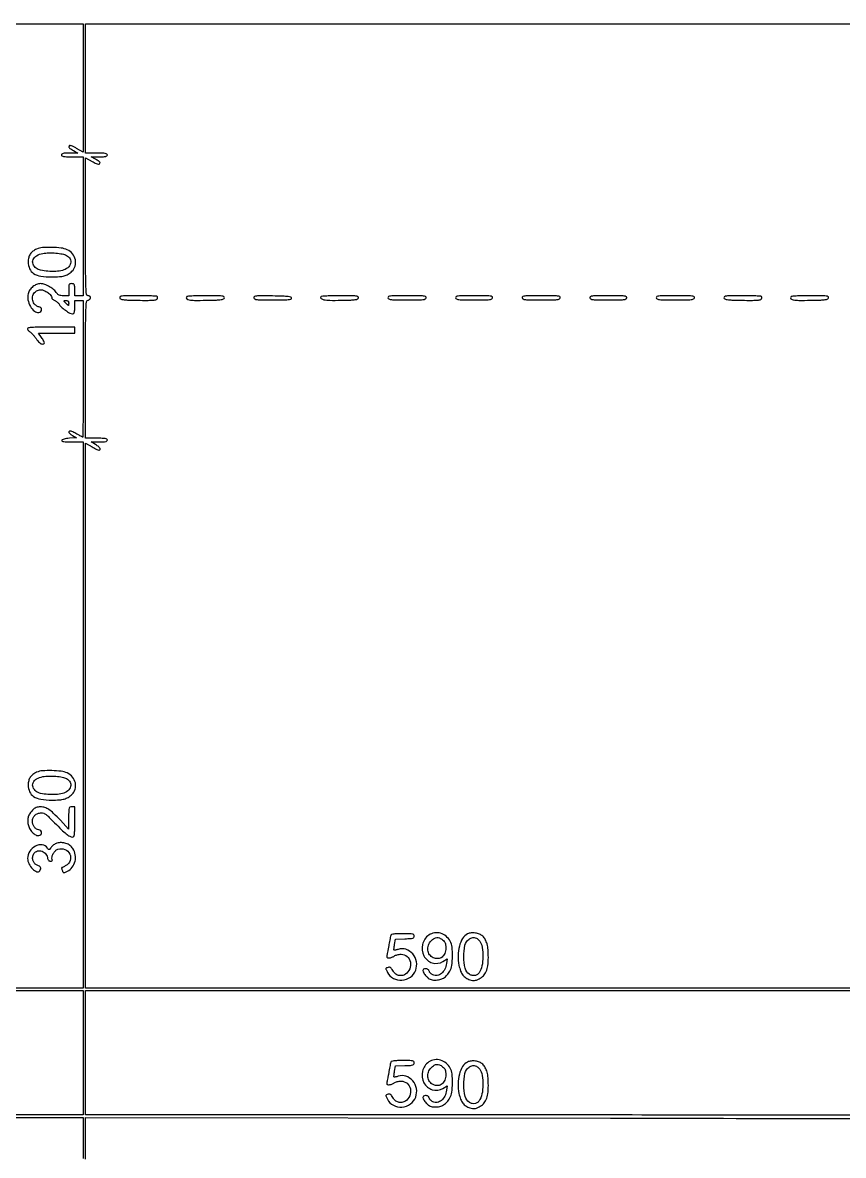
# Model space of a CAD drawing. Extents: x 0 to 836, y 5 to 589.
# Drawn here: x 139.2 to 196.6, y 230.8 to 310.1 of the extents above; entities that cross this region are included whole.
import ezdxf

# ---------------------------------------------------------------- set-up
doc = ezdxf.new("R2010")
doc.units = 0
doc.header["$MEASUREMENT"] = 0

msp = doc.modelspace()

# ---------------------------------------------------------------- linework, layer by layer
for points in [[(201.712326, 537.783562, -0.000001), (217.055896, 537.76491, -0.426088)], [(546.939, 229.3929, -0.000106), (546.943559, 250.949215, -0.000176), (546.957638, 269.095817, -0.000001), (546.976289, 285.583213, -0.415883)], [(836.0595, 588.6891), (420.497259, 588.710259, 0.000013), (261.145696, 588.714318, 0.000021), (126.989856, 588.708632), (4.934769, 588.698274, 0.19889), (4.878609, 588.675009, 0.198853), (4.855343, 588.618859), (4.83877, 516.273901, 0.000036), (4.826254, 436.744061, 0.000021), (4.8222, 342.282364), (4.8222, 95.946129), (4.469225, 95.920114, 0.031904), (4.160456, 95.877435, 0.315999), (4.075312, 95.787407, 0.415411), (4.137995, 95.703578, 0.035338), (4.43445, 95.6826), (4.8222, 95.6826), (4.8222, 50.2101), (4.8222, 4.7376), (420.462, 4.7376), (836.1018, 4.7376)], [(201.712326, 185.847562, -0.000001), (217.055896, 185.82891, -0.426088)], [(604.852986, 529.408162, -0.000002), (620.423836, 529.389509, -0.550615)], [(238.738155, 529.614638, -0.000002), (224.300981, 529.63329, -0.415836)], [(308.18842, 529.408162, -0.000002), (322.638019, 529.38951, -0.415836)], [(531.796111, 538.074638, -0.000002), (517.6951, 538.093291, -0.426056)], [(413.368417, 538.074638, -0.000002), (399.676779, 538.093291, -0.415815)], [(143.5662, 230.566744), (143.5662, 233.474888), (180.30375, 233.436491, -0.000037), (194.394891, 233.420726, -0.000061), (206.267293, 233.405114, -0.000001), (217.051222, 233.389599, -0.0589)], [(77.850638, 481.579418, -0.000002), (77.869294, 494.031443, -0.550517)], [(336.166934, 548.220763, -0.000002), (326.827688, 548.233536, -0.413812)], [(77.644162, 421.684687, -0.000002), (77.625507, 409.236574, -0.415775)], [(333.609652, 529.614638, -0.000003), (323.198363, 529.633296, -0.415688)], [(383.716206, 529.408162, -0.000003), (394.123716, 529.389504, -0.425916)], [(217.2528, 242.5482), (180.4095, 242.5482), (143.5662, 242.5482), (143.5662, 261.626223), (143.5662, 280.704247), (144.01719, 280.449723, 0.005091), (144.351998, 280.265238, 0.060859), (144.48935, 280.211668, 0.280946), (144.553227, 280.23125, 0.183407), (144.5814, 280.305471, 0.174943), (144.56189, 280.359525, 0.032609), (144.488208, 280.437367, 0.031428), (144.385622, 280.521143, 0.024173), (144.26415, 280.599628), (143.9469, 280.783513), (144.51795, 280.785457, 0.008975), (144.810852, 280.791712, 0.045684), (144.972351, 280.812925, 0.104993), (145.057856, 280.852256, 0.2369), (145.089, 280.9143, 0.273642), (145.051125, 280.978323, 0.084509), (144.94095, 281.016525, 0.035355), (144.731186, 281.0364, 0.005946), (144.3276, 281.0412), (143.5662, 281.0412), (143.5662, 285.853533, -0.000482), (143.569241, 289.007096, -0.008224), (143.588288, 290.04342, -0.017859), (143.62645, 290.583521, -0.311738), (143.7354, 290.710113, 0.070024), (143.800073, 290.737121, 0.069688), (143.854897, 290.780966, 0.075597), (143.891896, 290.834336, 0.114309), (143.9046, 290.88918, 0.115978), (143.892058, 290.942522, 0.109473), (143.856907, 290.985997, 0.096727), (143.802543, 291.014295, 0.071894), (143.7354, 291.024, -0.382543), (143.626196, 291.121874, -0.01858), (143.588091, 291.648934, -0.008287), (143.56917, 292.674824, -0.000467), (143.5662, 295.854276), (143.5662, 300.684552), (144.022024, 300.4273, 0.013839), (144.299663, 300.280588, 0.076968), (144.459998, 300.230143, 0.231469), (144.544685, 300.256687, 0.205869), (144.5814, 300.342079, 0.216432), (144.565362, 300.377394, 0.019681), (144.488208, 300.43964, 0.022693), (144.385687, 300.508897, 0.015755), (144.26415, 300.57804), (143.9469, 300.745522), (144.51795, 300.749261, 0.009031), (144.810342, 300.756458, 0.045588), (144.972052, 300.778223, 0.104163), (145.057825, 300.817817, 0.236978), (145.089, 300.8799, 0.273642), (145.051125, 300.943923, 0.084509), (144.94095, 300.982125, 0.035355), (144.731186, 301.002, 0.005946), (144.3276, 301.0068), (143.5662, 301.0068), (143.5662, 305.5329), (143.5662, 310.059), (182.02395, 310.059, -0.000155), (196.768555, 310.054441, -0.000258), (209.175878, 310.040362, -0.000003), (220.435047, 310.021704, -0.550465)], [(260.324089, 280.728444, -0.000002), (260.333986, 287.287743, -0.41377)], [(77.841889, 210.212758, -0.000002), (77.851786, 217.49274, -0.413814)], [(68.652554, 335.280239, -0.000012), (68.672972, 321.077246, -0.000309)], [(138.2364, 310.059), (143.397, 310.059), (143.397, 305.568991), (143.397, 301.078982), (142.938223, 301.341468, 0.013632), (142.733185, 301.451472, 0.036849), (142.580607, 301.514457, 0.055394), (142.473862, 301.536891, 0.285851), (142.422152, 301.511248, 0.078544), (142.392545, 301.440593, 0.25054), (142.404834, 301.392652, 0.068732), (142.468538, 301.339898, 0.002883), (142.7202, 301.186078), (143.0163, 301.007432), (142.44525, 301.007116, 0.008923), (142.151885, 301.001718, 0.04577), (141.990578, 300.981003, 0.10575), (141.905316, 300.941909, 0.236826), (141.8742, 300.8799, 0.273642), (141.912075, 300.815877, 0.084509), (142.02225, 300.777675, 0.035355), (142.232014, 300.7578, 0.005946), (142.6356, 300.753), (143.397, 300.753), (143.397, 295.8885), (143.397, 291.024), (143.1009, 291.024), (142.8048, 291.024), (142.8048, 291.447, 0.010324), (142.79949, 291.704158, 0.105983), (142.773075, 291.80655, 0.217022), (142.713419, 291.854765, 0.063163), (142.5933, 291.87, 0.063163), (142.473181, 291.854765, 0.217022), (142.413525, 291.80655, 0.105983), (142.38711, 291.704158, 0.010324), (142.3818, 291.447), (142.3818, 291.024), (142.02145, 291.024, -0.02447), (141.843075, 291.032735, -0.062679), (141.717226, 291.061281, -0.084577), (141.625741, 291.113297, -0.081882), (141.555446, 291.193179, 0.075415), (141.34933, 291.433568, 0.043819), (141.040097, 291.656148, 0.044138), (140.703821, 291.817791, 0.090209), (140.416799, 291.87, 0.095993), (140.139368, 291.816242, 0.074781), (139.874113, 291.66008, 0.073642), (139.662943, 291.429926, 0.087594), (139.542722, 291.161184, 0.110913), (139.53188, 290.727274, 0.080711), (139.701148, 290.273473, 0.090843), (139.980568, 289.941247, 0.21089), (140.287399, 289.854794, 0.154891), (140.427899, 289.922384, 0.205775), (140.483684, 290.051021, 0.206634), (140.428677, 290.179604, 0.155718), (140.288694, 290.247236, -0.069574), (140.206777, 290.270796, -0.041008), (140.11729, 290.319793, -0.040192), (140.034248, 290.384675, -0.054101), (139.971444, 290.456411, -0.127142), (139.851007, 290.778245, -0.135391), (139.905873, 291.109816, -0.141962), (140.119266, 291.355502, -0.144388), (140.429509, 291.447, -0.110488), (140.651887, 291.397253, -0.047416), (140.915084, 291.241294, -0.046595), (141.13352, 291.048622, -0.190988), (141.1974, 290.887486, 0.140127), (141.212331, 290.835254, 0.061159), (141.258017, 290.778648, 0.053757), (141.324817, 290.726572, 0.047897), (141.403756, 290.687556, -0.050019), (141.489663, 290.644642, -0.034816), (141.577149, 290.580474, -0.035211), (141.653224, 290.506288, -0.059112), (141.704254, 290.433195, 0.088361), (141.855174, 290.241782, 0.025982), (142.148319, 290.00718, 0.023941), (142.458247, 289.806292, 0.132573), (142.648293, 289.755, 0.141125), (142.728547, 289.778112, 0.173081), (142.776536, 289.83903, 0.07091), (142.799488, 289.963128, 0.010326), (142.8048, 290.2203), (142.8048, 290.6856), (143.1009, 290.6856), (143.397, 290.6856), (143.397, 285.9057, -0.00066), (143.394581, 284.072844, -0.001101), (143.387111, 282.529896, -0.000049), (143.377183, 281.139548, -0.412095), (143.363335, 281.1258, -0.118776), (143.339961, 281.131432, -0.002401), (143.231405, 281.187629, -0.005535), (143.10502, 281.25562, -0.003675), (142.961485, 281.336281, 0.011167), (142.812764, 281.416949, 0.013731), (142.67039, 281.485232, 0.012176), (142.548804, 281.535979, 0.090598), (142.48755, 281.547781, 0.192997), (142.405819, 281.515924, 0.340288), (142.394757, 281.448162, 0.109392), (142.484425, 281.34428, 0.035201), (142.65675, 281.233723), (142.9317, 281.0835), (142.430686, 281.0412, 0.017263), (142.22798, 281.017015, 0.029087), (142.060582, 280.981084, 0.030909), (141.936997, 280.938562, 0.218326), (141.894886, 280.89315, 0.394038), (141.918372, 280.842332, 0.06108), (142.035582, 280.810503, 0.029434), (142.252321, 280.792188, 0.006363), (142.62855, 280.7874), (143.397, 280.7874), (143.397, 261.6678), (143.397, 242.5482), (138.2364, 242.5482)], [(201.433992, 233.630677, 0.000187), (192.000757, 233.648612, 0.000193), (181.137723, 233.661016, 0.000189), (170.19405, 233.665161), (143.5662, 233.6652), (143.5662, 238.0221), (143.5662, 242.379), (180.367923, 242.379), (217.169647, 242.379)], [(113.24454, 196.8219), (166.4357, 196.843117, -0.000076), (194.129329, 196.849978, -0.000422), (208.979583, 196.838892, -0.000018), (219.573002, 196.821664, -0.339554), (219.654984, 196.758517, -0.005474), (219.671246, 196.694514, -0.000736), (219.703767, 196.559527, -0.00085), (219.741804, 196.399412, -0.000716), (219.781561, 196.2297, 0.075333), (220.222458, 195.122809, 0.069307), (220.981489, 194.160464, 0.068572), (221.983103, 193.433781, 0.070968), (223.1325, 193.015501, 0.015857), (223.636266, 192.926116, 0.036107), (224.021422, 192.898448, 0.036146), (224.406305, 192.926491, 0.015922), (224.9091, 193.016339, 0.07402), (226.078511, 193.451767, 0.069028), (227.101823, 194.216936, 0.070107), (227.865049, 195.218987, 0.08096), (228.275628, 196.345973), (228.374113, 196.8642), (273.436809, 196.8642)]]:
    msp.add_lwpolyline(points, format="xyb")
for points in [[(140.1399, 294.289347, 0.053672), (139.867415, 294.132271, 0.089458), (139.685064, 293.941253, 0.090403), (139.582122, 293.700081, 0.055837), (139.5477, 293.3928, 0.10406), (139.648434, 292.914023, 0.148393), (139.929581, 292.586518, 0.105117), (140.429065, 292.40004, 0.03681), (141.1974, 292.342875, 0.014948), (141.736993, 292.358644, 0.05366), (142.076403, 292.415623, 0.072223), (142.340955, 292.533048, 0.044209), (142.613155, 292.740102, 0.140323), (142.835523, 293.10011, 0.124029), (142.847762, 293.541981, 0.116908), (142.646311, 293.95704, 0.115538), (142.279234, 294.239653, 0.076424), (141.854118, 294.358915, 0.024439), (141.197538, 294.406332, 0.024038), (140.544057, 294.390094, 0.085905)], [(142.232524, 293.846687, -0.152341), (142.481014, 293.602915, -0.193791), (142.515903, 293.286397, -0.158165), (142.315544, 292.985061, -0.101891), (141.937876, 292.794546, -0.056119), (141.490266, 292.725981, -0.030501), (140.93332, 292.737736, -0.02923), (140.41222, 292.811453, -0.110494), (140.113163, 292.944669, -0.135251), (139.885303, 293.236596, -0.203488), (139.887725, 293.555052, -0.162529), (140.132082, 293.827368, -0.086537), (140.5629, 293.981985, -0.038102), (140.987501, 294.022771, -0.025119), (141.478037, 294.00774, -0.02485), (141.93407, 293.947865, -0.073437)], [(142.3818, 290.5164, -0.016222), (142.379695, 290.451538, -0.026491), (142.373226, 290.396903, -0.024733), (142.364045, 290.355901, -0.337243), (142.352612, 290.3472, -0.180624), (142.335114, 290.353734, -0.008331), (142.287018, 290.396903, -0.012942), (142.231089, 290.45157, -0.008839), (142.1703, 290.5164, -0.007247), (142.072335, 290.627855, -0.222937), (142.062803, 290.662585, -0.349021), (142.08496, 290.682349, -0.014191), (142.199488, 290.6856, -0.061622), (142.281377, 290.675469, -0.126147), (142.337861, 290.644821, -0.133516), (142.370668, 290.592169, -0.07307)], [(145.951009, 290.87595, 0.250345), (146.017224, 290.794106, 0.067036), (146.184233, 290.748588, 0.025516), (146.507167, 290.72231, 0.002887), (147.240919, 290.704404, 0.004205), (147.850406, 290.698179, 0.015625), (148.234224, 290.709482, 0.017859), (148.48807, 290.73403, 0.22496), (148.566725, 290.784965, 0.053164), (148.588225, 290.829776, 0.052581), (148.599892, 290.87828, 0.057394), (148.600624, 290.923084, 0.114304), (148.589325, 290.956511, 0.24381), (148.543768, 290.983753, 0.002713), (148.174317, 291.004175, 0.007638), (147.741239, 291.01913, 0.004811), (147.235104, 291.024, 0.002325), (146.443876, 291.020321, 0.026378), (146.131615, 291.000922, 0.093362), (145.989818, 290.956908, 0.329521)], [(150.625744, 290.932029, 0.362859), (150.643041, 290.811553, 0.142614), (150.805629, 290.733272, 0.039903), (151.200533, 290.699373, 0.006123), (151.989413, 290.704405, 0.002888), (152.723083, 290.72231, 0.025518), (153.045986, 290.748588, 0.067043), (153.212979, 290.794107, 0.250335), (153.279191, 290.87595, 0.329521), (153.240382, 290.956908, 0.093362), (153.098585, 291.000922, 0.026378), (152.786324, 291.020321, 0.002325), (151.995096, 291.024, 0.004799), (151.422343, 291.018503, 0.011967), (151.004082, 291.000452, 0.008478), (150.693265, 290.974276, 0.233154)], [(155.341285, 290.878132, 0.251212), (155.408728, 290.795155, 0.071206), (155.575255, 290.751942, 0.025348), (155.902801, 290.731925, 0.002588), (156.680359, 290.7279, 0.002964), (157.402334, 290.73218, 0.021179), (157.750993, 290.751099, 0.045119), (157.938997, 290.78662, 0.335246), (157.9905, 290.8548, 0.334881), (157.938483, 290.923756, 0.04165), (157.742282, 290.962502, 0.020579), (157.383103, 290.987892, 0.002999), (156.651427, 291.005032, 0.002151), (155.832387, 291.015778, 0.02635), (155.51973, 291.002053, 0.099142), (155.38015, 290.959762, 0.328399)], [(160.026824, 290.948986, 0.384836), (160.049675, 290.824231, 0.121082), (160.239082, 290.741025, 0.040179), (160.66291, 290.701662, 0.007919), (161.427281, 290.704369, 0.003042), (162.131291, 290.722299, 0.026425), (162.443364, 290.748696, 0.069493), (162.604835, 290.794427, 0.246428), (162.669797, 290.87595, 0.329515), (162.630985, 290.956908, 0.093359), (162.489185, 291.000922, 0.026378), (162.176923, 291.020321, 0.002325), (161.385696, 291.024, 0.005346), (160.879242, 291.018585, 0.008441), (160.445117, 291.001965, 0.003296), (160.076919, 290.979203, 0.241775)], [(164.732305, 290.87595, 0.254832), (164.799542, 290.794368, 0.068159), (164.968415, 290.751903, 0.024934), (165.298243, 290.731962, 0.002632), (166.0698, 290.7279, 0.002632), (166.841357, 290.731962, 0.024934), (167.171185, 290.751903, 0.068159), (167.340058, 290.794368, 0.254832), (167.407295, 290.87595, 0.335991), (167.367219, 290.95724, 0.088793), (167.219156, 291.000999, 0.02535), (166.894719, 291.020344, 0.002216), (166.0698, 291.024, 0.002216), (165.244881, 291.020344, 0.02535), (164.920444, 291.000999, 0.088793), (164.772381, 290.95724, 0.335991)], [(169.469905, 290.87595, 0.251426), (169.536044, 290.794644, 0.070478), (169.699954, 290.751998, 0.025711), (170.020103, 290.731994, 0.002748), (170.7651, 290.7279, 0.002748), (171.510097, 290.731994, 0.025711), (171.830246, 290.751998, 0.070478), (171.994156, 290.794644, 0.251426), (172.060295, 290.87595, 0.330993), (172.021251, 290.956976, 0.092428), (171.878188, 291.00094, 0.026158), (171.563403, 291.020326, 0.002301), (170.7651, 291.024, 0.002301), (169.966797, 291.020326, 0.026158), (169.652012, 291.00094, 0.092428), (169.508949, 290.956976, 0.330993)], [(174.122905, 290.87595, 0.254832), (174.190142, 290.794368, 0.068159), (174.359015, 290.751903, 0.024934), (174.688843, 290.731962, 0.002632), (175.4604, 290.7279, 0.002632), (176.231957, 290.731962, 0.024934), (176.561785, 290.751903, 0.068159), (176.730658, 290.794368, 0.254832), (176.797895, 290.87595, 0.335991), (176.757819, 290.95724, 0.088793), (176.609756, 291.000999, 0.02535), (176.285319, 291.020344, 0.002216), (175.4604, 291.024, 0.002216), (174.635481, 291.020344, 0.02535), (174.311044, 291.000999, 0.088793), (174.162981, 290.95724, 0.335991)], [(178.860505, 290.87595, 0.251426), (178.926644, 290.794644, 0.070478), (179.090554, 290.751998, 0.025711), (179.410703, 290.731994, 0.002748), (180.1557, 290.7279, 0.002748), (180.900697, 290.731994, 0.025711), (181.220846, 290.751998, 0.070478), (181.384756, 290.794644, 0.251426), (181.450895, 290.87595, 0.330993), (181.411851, 290.956976, 0.092428), (181.268788, 291.00094, 0.026158), (180.954003, 291.020326, 0.002301), (180.1557, 291.024, 0.002301), (179.357397, 291.020326, 0.026158), (179.042612, 291.00094, 0.092428), (178.899549, 290.956976, 0.330993)], [(183.513505, 290.87595, 0.254832), (183.580742, 290.794368, 0.068159), (183.749615, 290.751903, 0.024934), (184.079443, 290.731962, 0.002632), (184.851, 290.7279, 0.002632), (185.622557, 290.731962, 0.024934), (185.952385, 290.751903, 0.068159), (186.121258, 290.794368, 0.254832), (186.188495, 290.87595, 0.335991), (186.148419, 290.95724, 0.088793), (186.000356, 291.000999, 0.02535), (185.675919, 291.020344, 0.002216), (184.851, 291.024, 0.002216), (184.026081, 291.020344, 0.02535), (183.701644, 291.000999, 0.088793), (183.553581, 290.95724, 0.335991)], [(188.251009, 290.87595, 0.250345), (188.317224, 290.794106, 0.067036), (188.484233, 290.748588, 0.025516), (188.807167, 290.72231, 0.002887), (189.540919, 290.704404, 0.004205), (190.150406, 290.698179, 0.015625), (190.534224, 290.709482, 0.017859), (190.78807, 290.73403, 0.22496), (190.866725, 290.784965, 0.053164), (190.888225, 290.829776, 0.052581), (190.899892, 290.87828, 0.057394), (190.900624, 290.923084, 0.114304), (190.889325, 290.956511, 0.24381), (190.843768, 290.983753, 0.002713), (190.474317, 291.004175, 0.007638), (190.041239, 291.01913, 0.004811), (189.535104, 291.024, 0.002325), (188.743876, 291.020321, 0.026378), (188.431615, 291.000922, 0.093362), (188.289818, 290.956908, 0.329521)], [(192.925744, 290.932029, 0.362859), (192.943041, 290.811553, 0.142614), (193.105629, 290.733272, 0.039903), (193.500533, 290.699373, 0.006123), (194.289413, 290.704405, 0.002888), (195.023083, 290.72231, 0.025518), (195.345986, 290.748588, 0.067043), (195.512979, 290.794107, 0.250335), (195.579191, 290.87595, 0.329521), (195.540382, 290.956908, 0.093362), (195.398585, 291.000922, 0.026378), (195.086324, 291.020321, 0.002325), (194.295096, 291.024, 0.004799), (193.722343, 291.018503, 0.011967), (193.304082, 291.000452, 0.008478), (192.993265, 290.974276, 0.233154)], [(139.5054, 288.700477, 0.110466), (139.517463, 288.646542, 0.05568), (139.554165, 288.586857, 0.051341), (139.607912, 288.53089, 0.052961), (139.671409, 288.487708, -0.067746), (139.752238, 288.429184, -0.017359), (139.865337, 288.313503, -0.017357), (139.986341, 288.171202, -0.016837), (140.098473, 288.019431, 0.023326), (140.216764, 287.863596, 0.036879), (140.333444, 287.743181, 0.043967), (140.439908, 287.66399, 0.138798), (140.524664, 287.64, 0.101146), (140.640599, 287.663695, 0.326928), (140.678412, 287.727407, 0.112736), (140.638182, 287.848464, 0.012718), (140.48085, 288.093494), (140.271899, 288.4014), (141.53835, 288.4014), (142.8048, 288.4014), (142.8048, 288.6129), (142.8048, 288.8244), (141.1551, 288.8244, 0.002317), (140.247888, 288.820197, 0.016429), (139.808104, 288.801661, 0.029197), (139.561561, 288.768587, 0.359108)], [(140.1399, 257.657547, 0.053672), (139.867415, 257.500471, 0.089458), (139.685064, 257.309453, 0.090403), (139.582122, 257.068281, 0.055837), (139.5477, 256.761, 0.10406), (139.648434, 256.282223, 0.148393), (139.929581, 255.954718, 0.105117), (140.429065, 255.76824, 0.03681), (141.1974, 255.711075, 0.014948), (141.736993, 255.726844, 0.05366), (142.076403, 255.783823, 0.072223), (142.340955, 255.901248, 0.044209), (142.613155, 256.108302, 0.140323), (142.835523, 256.46831, 0.124029), (142.847762, 256.910181, 0.116908), (142.646311, 257.32524, 0.115538), (142.279234, 257.607853, 0.076424), (141.854118, 257.727115, 0.024439), (141.197538, 257.774532, 0.024038), (140.544057, 257.758294, 0.085905)], [(142.232524, 257.214887, -0.152341), (142.481014, 256.971115, -0.193791), (142.515903, 256.654597, -0.158165), (142.315544, 256.353261, -0.101891), (141.937876, 256.162746, -0.056119), (141.490266, 256.094181, -0.030501), (140.93332, 256.105936, -0.02923), (140.41222, 256.179653, -0.110494), (140.113163, 256.312869, -0.135251), (139.885303, 256.604796, -0.203488), (139.887725, 256.923252, -0.162529), (140.132082, 257.195568, -0.086537), (140.5629, 257.350185, -0.038102), (140.987501, 257.390971, -0.025119), (141.478037, 257.37594, -0.02485), (141.93407, 257.316065, -0.073437)], [(139.841625, 254.99524, 0.051153), (139.661716, 254.774204, 0.072988), (139.555198, 254.545127, 0.071635), (139.517822, 254.291832, 0.047266), (139.544611, 253.998215, 0.082624), (139.647585, 253.716395, 0.062291), (139.84474, 253.451381, 0.06701), (140.078386, 253.265153, 0.171701), (140.287399, 253.222994, 0.154891), (140.427899, 253.290584, 0.205775), (140.483684, 253.419221, 0.206634), (140.428677, 253.547804, 0.155718), (140.288694, 253.615436, -0.120035), (140.120841, 253.682489, -0.083756), (139.976152, 253.82738, -0.077229), (139.877689, 254.024417, -0.077472), (139.8438, 254.241824, -0.10504), (139.890502, 254.461679, -0.10037), (140.022921, 254.647676, -0.097017), (140.221717, 254.771925, -0.091225), (140.45715, 254.815554, -0.091469), (140.631418, 254.783636, -0.068605), (140.802892, 254.689833, -0.035955), (141.024173, 254.499849, -0.006703), (141.399352, 254.117604, 0.00777), (141.878829, 253.631174, 0.027056), (142.209518, 253.339403, 0.042437), (142.458858, 253.174601, 0.124499), (142.65675, 253.123757, 0.266285), (142.736522, 253.169086, 0.098923), (142.7807, 253.295433, 0.031549), (142.80075, 253.558422, 0.003254), (142.8048, 254.1807), (142.8048, 255.2382), (142.5933, 255.2382, 0.107498), (142.470543, 255.211499, 0.221958), (142.408259, 255.13839, 0.062393), (142.384131, 254.972175, 0.003589), (142.377749, 254.45565), (142.373697, 253.6731), (141.799893, 254.292269, 0.011982), (141.326065, 254.779599, 0.044714), (140.995588, 255.0502, 0.070874), (140.711018, 255.189504, 0.078159), (140.408342, 255.237643, 0.038885), (140.240098, 255.22483, 0.062693), (140.102132, 255.185313, 0.060899), (139.975528, 255.111841, 0.034494)], [(141.55739, 252.689389, 0.048999), (141.442122, 252.643869, 0.03454), (141.322763, 252.57182, 0.035001), (141.217178, 252.48607, 0.05974), (141.14414, 252.399247, -0.011552), (141.053182, 252.267186, -0.189773), (141.008861, 252.238811, -0.271529), (140.96586, 252.253824, -0.023408), (140.891874, 252.349585, 0.211093), (140.525613, 252.570981, 0.153403), (140.050769, 252.48614, 0.129568), (139.65214, 252.122931, 0.144874), (139.505716, 251.625751, 0.118743), (139.596088, 251.252769, 0.075627), (139.858631, 250.888921, 0.104789), (140.153489, 250.69322, 0.360451), (140.356163, 250.75921, 0.058537), (140.421489, 250.895426, 0.187349), (140.417514, 250.994302, 0.160649), (140.345991, 251.07436, 0.040558), (140.186018, 251.150063, -0.107945), (140.00418, 251.268156, -0.108648), (139.88866, 251.451064, -0.103734), (139.857382, 251.672804, -0.090479), (139.914786, 251.900405, -0.175419), (140.12912, 252.119317, -0.166765), (140.43908, 252.156117, -0.150308), (140.73029, 251.99296, -0.142024), (140.887464, 251.69073, 0.036534), (140.920834, 251.570358, 0.090483), (140.966454, 251.491404, 0.120338), (141.027868, 251.446922, 0.097136), (141.10803, 251.4312, 0.049538), (141.181426, 251.43849, 0.157244), (141.223954, 251.462274, 0.197701), (141.238969, 251.502338, 0.083848), (141.227411, 251.559619, -0.147101), (141.213672, 251.744188, -0.075242), (141.297991, 251.962874, -0.072203), (141.449037, 252.156547, -0.107624), (141.631555, 252.268412, -0.182238), (142.111562, 252.256365, -0.185988), (142.459115, 251.930382, -0.197143), (142.486847, 251.471398, -0.195315), (142.184405, 251.12287, 0.002093), (142.08009, 251.069292, 0.003032), (141.98845, 251.02103, 0.001553), (141.911159, 250.979415, 0.050235), (141.893533, 250.967423, 0.2614), (141.887538, 250.951578, 0.016535), (141.896921, 250.900813, 0.020895), (141.913403, 250.838257, 0.013728), (141.93732, 250.767709, 0.039093), (141.986135, 250.661959, 0.24682), (142.034285, 250.630672, 0.130591), (142.107355, 250.643023, 0.008927), (142.298688, 250.734277, 0.116211), (142.632877, 251.012499, 0.103036), (142.825917, 251.422754, 0.100295), (142.841905, 251.885576, 0.104035), (142.675389, 252.311459, 0.088767), (142.469798, 252.529025, 0.077816), (142.192268, 252.673968, 0.07552), (141.875791, 252.729998, 0.075811)], [(164.932561, 246.24945, 0.02255), (164.91522, 246.181498, 0.002137), (164.881024, 246.013231, 0.002729), (164.842186, 245.812115, 0.002147), (164.802231, 245.5938, -0.001804), (164.761306, 245.369312, -0.001915), (164.719545, 245.149518, -0.001823), (164.682172, 244.960533, -0.008796), (164.658644, 244.85355, 0.039745), (164.643076, 244.753666, 0.193045), (164.660024, 244.700062, 0.188632), (164.709642, 244.672289, 0.03774), (164.812779, 244.665891, 0.049849), (164.90114, 244.675927, 0.030749), (165.00193, 244.704277, 0.030656), (165.099095, 244.745011, 0.047361), (165.17652, 244.792791, -0.068732), (165.261763, 244.840507, -0.03001), (165.385351, 244.880513, -0.028995), (165.523762, 244.907863, -0.034291), (165.656829, 244.917, -0.179822), (166.070549, 244.763236, -0.164577), (166.30223, 244.370422, -0.150691), (166.257653, 243.889773, -0.150917), (165.950114, 243.518047, -0.102459), (165.711959, 243.424074, -0.112636), (165.464547, 243.437125, -0.109373), (165.241815, 243.557335, -0.092118), (165.074141, 243.767119, 0.026345), (164.990902, 243.904965, 0.096487), (164.918888, 243.976561, 0.135642), (164.839528, 244.002902, 0.075329), (164.737319, 243.992694, 0.034678), (164.623143, 243.954954, 0.271415), (164.590519, 243.912231, 0.139326), (164.601291, 243.843188, 0.008024), (164.695019, 243.648, 0.156184), (165.109927, 243.22318, 0.14216), (165.711338, 243.098192, 0.138346), (166.298522, 243.314174, 0.145825), (166.671945, 243.801557, 0.137805), (166.725286, 244.390773, 0.129501), (166.467038, 244.93766, 0.138656), (165.989636, 245.261822, 0.165582), (165.448413, 245.257902, -0.015626), (165.3493, 245.226788, -0.022771), (165.260102, 245.206148, -0.019615), (165.187667, 245.195746, -0.225934), (165.161297, 245.205103, -0.212282), (165.150299, 245.233709, -0.010292), (165.15779, 245.337723, -0.015263), (165.173412, 245.464102, -0.010272), (165.198599, 245.607335), (165.270967, 245.9745), (165.924184, 245.999209, 0.006199), (166.304836, 246.018336, 0.055294), (166.469689, 246.047156, 0.160844), (166.54748, 246.100663, 0.163774), (166.5774, 246.189559, 0.187788), (166.54252, 246.279154, 0.157711), (166.45329, 246.329705, 0.046473), (166.259188, 246.351089, 0.004211), (165.771045, 246.3552, 0.007328), (165.394187, 246.349677, 0.024042), (165.146012, 246.330434, 0.032009), (164.984743, 246.29951, 0.261313)], [(167.595604, 246.255386, 0.188759), (167.14672, 245.601023, 0.180396), (167.250409, 244.800577, 0.199234), (167.835523, 244.315983, 0.210904), (168.573623, 244.402983), (168.885059, 244.586735), (168.834896, 244.277619, -0.071214), (168.705722, 243.86452, -0.105821), (168.475313, 243.565244, -0.133073), (168.184462, 243.428587, -0.151692), (167.880247, 243.467258, -0.049128), (167.792857, 243.517958, -0.042152), (167.712064, 243.587141, -0.044207), (167.649172, 243.663334, -0.086696), (167.61658, 243.734638, 0.08419), (167.584557, 243.805629, 0.095531), (167.531989, 243.85853, 0.088381), (167.459948, 243.890856, 0.061447), (167.371233, 243.9018, 0.133082), (167.22858, 243.863147, 0.285943), (167.17758, 243.766264, 0.133017), (167.233657, 243.606182, 0.031957), (167.408906, 243.38284, 0.031825), (167.550955, 243.24289, 0.075144), (167.676236, 243.163588, 0.071526), (167.823192, 243.122679, 0.026746), (168.037152, 243.106555, 0.06371), (168.35265, 243.139968, 0.079209), (168.625075, 243.25222, 0.074413), (168.861475, 243.450324, 0.048802), (169.070385, 243.738524, 0.101117), (169.204266, 244.131755, 0.029258), (169.248131, 244.774824, 0.02942), (169.216335, 245.420346, 0.096872), (169.090434, 245.825653, 0.096072), (168.804055, 246.175566, 0.103728), (168.414812, 246.381511, 0.107938), (167.988391, 246.409219, 0.112028)], [(168.554091, 245.92606, -0.046524), (168.669121, 245.816839, -0.087942), (168.734988, 245.707671, -0.070477), (168.767554, 245.566507, -0.021505), (168.777, 245.346972, -0.091023), (168.709126, 244.977223, -0.137344), (168.515767, 244.715382, -0.15282), (168.231576, 244.608915, -0.121259), (167.90775, 244.669913, -0.130307), (167.648695, 244.88228, -0.124874), (167.523672, 245.198503, -0.118756), (167.561796, 245.548935, -0.110605), (167.755292, 245.854108, -0.050987), (167.964087, 246.024168, -0.123571), (168.150534, 246.089227, -0.130223), (168.339241, 246.056998, -0.059664)], [(170.302339, 246.336131, 0.133039), (169.959329, 246.016462, 0.072917), (169.728471, 245.486039, 0.063285), (169.636676, 244.82765, 0.054258), (169.703988, 244.130699, 0.038109), (169.816229, 243.741649, 0.07364), (169.972366, 243.458584, 0.08606), (170.184915, 243.26136, 0.071427), (170.465275, 243.131521, 0.026842), (170.652001, 243.086335, 0.069755), (170.789897, 243.080199, 0.067582), (170.926701, 243.112198, 0.024029), (171.111054, 243.192935, 0.08301), (171.410912, 243.409949, 0.092798), (171.610209, 243.70529, 0.071312), (171.722171, 244.115949, 0.029806), (171.759058, 244.689792, 0.020525), (171.739403, 245.228843, 0.045555), (171.670511, 245.633727, 0.060037), (171.547612, 245.94186, 0.079457), (171.36316, 246.180494, 0.093169), (171.143039, 246.321085, 0.059297), (170.848742, 246.400677, 0.059632), (170.546333, 246.408708, 0.098591)], [(171.094533, 245.906558, -0.144075), (171.294334, 245.540145, -0.044146), (171.373637, 244.908023, -0.044375), (171.338511, 244.234724, -0.081718), (171.174795, 243.712676, -0.09631), (171.036849, 243.534564, -0.114296), (170.849736, 243.434237, -0.114637), (170.638014, 243.426551, -0.097318), (170.430281, 243.510974, -0.192896), (170.137569, 243.930096, -0.054774), (170.041295, 244.73464, -0.054766), (170.122126, 245.542159, -0.189883), (170.406512, 245.972006, -0.063398), (170.592219, 246.069725, -0.113636), (170.762219, 246.092203, -0.112269), (170.926341, 246.038098, -0.060914)], [(164.932561, 237.36645, 0.02255), (164.91522, 237.298498, 0.002137), (164.881024, 237.130231, 0.002729), (164.842186, 236.929115, 0.002147), (164.802231, 236.7108, -0.001804), (164.761306, 236.486312, -0.001915), (164.719545, 236.266518, -0.001823), (164.682172, 236.077533, -0.008796), (164.658644, 235.97055, 0.039745), (164.643076, 235.870666, 0.193045), (164.660024, 235.817062, 0.188632), (164.709642, 235.789289, 0.03774), (164.812779, 235.782891, 0.049849), (164.90114, 235.792927, 0.030749), (165.00193, 235.821277, 0.030656), (165.099095, 235.862011, 0.047361), (165.17652, 235.909791, -0.068732), (165.261763, 235.957507, -0.03001), (165.385351, 235.997513, -0.028995), (165.523762, 236.024863, -0.034291), (165.656829, 236.034, -0.179822), (166.070549, 235.880236, -0.164577), (166.30223, 235.487422, -0.150691), (166.257653, 235.006773, -0.150917), (165.950114, 234.635047, -0.102459), (165.711959, 234.541074, -0.112636), (165.464547, 234.554125, -0.109373), (165.241815, 234.674335, -0.092118), (165.074141, 234.884119, 0.026345), (164.990902, 235.021965, 0.096487), (164.918888, 235.093561, 0.135642), (164.839528, 235.119902, 0.075329), (164.737319, 235.109694, 0.034678), (164.623143, 235.071954, 0.271415), (164.590519, 235.029231, 0.139326), (164.601291, 234.960188, 0.008024), (164.695019, 234.765, 0.156184), (165.109927, 234.34018, 0.14216), (165.711338, 234.215192, 0.138346), (166.298522, 234.431174, 0.145825), (166.671945, 234.918557, 0.137805), (166.725286, 235.507773, 0.129501), (166.467038, 236.05466, 0.138656), (165.989636, 236.378822, 0.165582), (165.448413, 236.374902, -0.015626), (165.3493, 236.343788, -0.022771), (165.260102, 236.323148, -0.019615), (165.187667, 236.312746, -0.225934), (165.161297, 236.322103, -0.212282), (165.150299, 236.350709, -0.010292), (165.15779, 236.454723, -0.015263), (165.173412, 236.581102, -0.010272), (165.198599, 236.724335), (165.270967, 237.0915), (165.924184, 237.116209, 0.006199), (166.304836, 237.135336, 0.055294), (166.469689, 237.164156, 0.160844), (166.54748, 237.217663, 0.163774), (166.5774, 237.306559, 0.187788), (166.54252, 237.396154, 0.157711), (166.45329, 237.446705, 0.046473), (166.259188, 237.468089, 0.004211), (165.771045, 237.4722, 0.007328), (165.394187, 237.466677, 0.024042), (165.146012, 237.447434, 0.032009), (164.984743, 237.41651, 0.261313)], [(167.595604, 237.372386, 0.188759), (167.14672, 236.718023, 0.180396), (167.250409, 235.917577, 0.199234), (167.835523, 235.432983, 0.210904), (168.573623, 235.519983), (168.885059, 235.703735), (168.834896, 235.394619, -0.071214), (168.705722, 234.98152, -0.105821), (168.475313, 234.682244, -0.133073), (168.184462, 234.545587, -0.151692), (167.880247, 234.584258, -0.049128), (167.792857, 234.634958, -0.042152), (167.712064, 234.704141, -0.044207), (167.649172, 234.780334, -0.086696), (167.61658, 234.851638, 0.08419), (167.584557, 234.922629, 0.095531), (167.531989, 234.97553, 0.088381), (167.459948, 235.007856, 0.061447), (167.371233, 235.0188, 0.133082), (167.22858, 234.980147, 0.285943), (167.17758, 234.883264, 0.133017), (167.233657, 234.723182, 0.031957), (167.408906, 234.49984, 0.031825), (167.550955, 234.35989, 0.075144), (167.676236, 234.280588, 0.071526), (167.823192, 234.239679, 0.026746), (168.037152, 234.223555, 0.06371), (168.35265, 234.256968, 0.079209), (168.625075, 234.36922, 0.074413), (168.861475, 234.567324, 0.048802), (169.070385, 234.855524, 0.101117), (169.204266, 235.248755, 0.029258), (169.248131, 235.891824, 0.02942), (169.216335, 236.537346, 0.096872), (169.090434, 236.942653, 0.096072), (168.804055, 237.292566, 0.103728), (168.414812, 237.498511, 0.107938), (167.988391, 237.526219, 0.112028)], [(168.554091, 237.04306, -0.046524), (168.669121, 236.933839, -0.087942), (168.734988, 236.824671, -0.070477), (168.767554, 236.683507, -0.021505), (168.777, 236.463972, -0.091023), (168.709126, 236.094223, -0.137344), (168.515767, 235.832382, -0.15282), (168.231576, 235.725915, -0.121259), (167.90775, 235.786913, -0.130307), (167.648695, 235.99928, -0.124874), (167.523672, 236.315503, -0.118756), (167.561796, 236.665935, -0.110605), (167.755292, 236.971108, -0.050987), (167.964087, 237.141168, -0.123571), (168.150534, 237.206227, -0.130223), (168.339241, 237.173998, -0.059664)], [(170.302339, 237.368531, 0.133039), (169.959329, 237.048862, 0.072917), (169.728471, 236.518439, 0.063285), (169.636676, 235.86005, 0.054258), (169.703988, 235.163099, 0.038109), (169.816229, 234.774049, 0.07364), (169.972366, 234.490984, 0.08606), (170.184915, 234.29376, 0.071427), (170.465275, 234.163921, 0.026842), (170.652001, 234.118735, 0.069755), (170.789897, 234.112599, 0.067582), (170.926701, 234.144598, 0.024029), (171.111054, 234.225335, 0.08301), (171.410912, 234.442349, 0.092798), (171.610209, 234.73769, 0.071312), (171.722171, 235.148349, 0.029806), (171.759058, 235.722192, 0.020525), (171.739403, 236.261243, 0.045555), (171.670511, 236.666127, 0.060037), (171.547612, 236.97426, 0.079457), (171.36316, 237.212894, 0.093169), (171.143039, 237.353485, 0.059297), (170.848742, 237.433077, 0.059632), (170.546333, 237.441108, 0.098591)], [(171.094533, 236.938958, -0.144075), (171.294334, 236.572545, -0.044146), (171.373637, 235.940423, -0.044375), (171.338511, 235.267124, -0.081718), (171.174795, 234.745076, -0.09631), (171.036849, 234.566964, -0.114296), (170.849736, 234.466637, -0.114637), (170.638014, 234.458951, -0.097318), (170.430281, 234.543374, -0.192896), (170.137569, 234.962496, -0.054774), (170.041295, 235.76704, -0.054766), (170.122126, 236.574559, -0.189883), (170.406512, 237.004406, -0.063398), (170.592219, 237.102125, -0.113636), (170.762219, 237.124603, -0.112269), (170.926341, 237.070498, -0.060914)]]:
    msp.add_lwpolyline(points, format="xyb", close=True)
msp.add_lwpolyline([(143.397, 238.0221), (143.397, 233.6652), (138.2364, 233.6652), (133.0758, 233.6652), (133.0758, 238.0221), (133.0758, 242.379), (138.2364, 242.379), (143.397, 242.379)], close=True)
msp.add_lwpolyline([(138.2364, 233.496), (143.397, 233.496), (143.397, 230.6127)])

doc.saveas('drawing.dxf')
